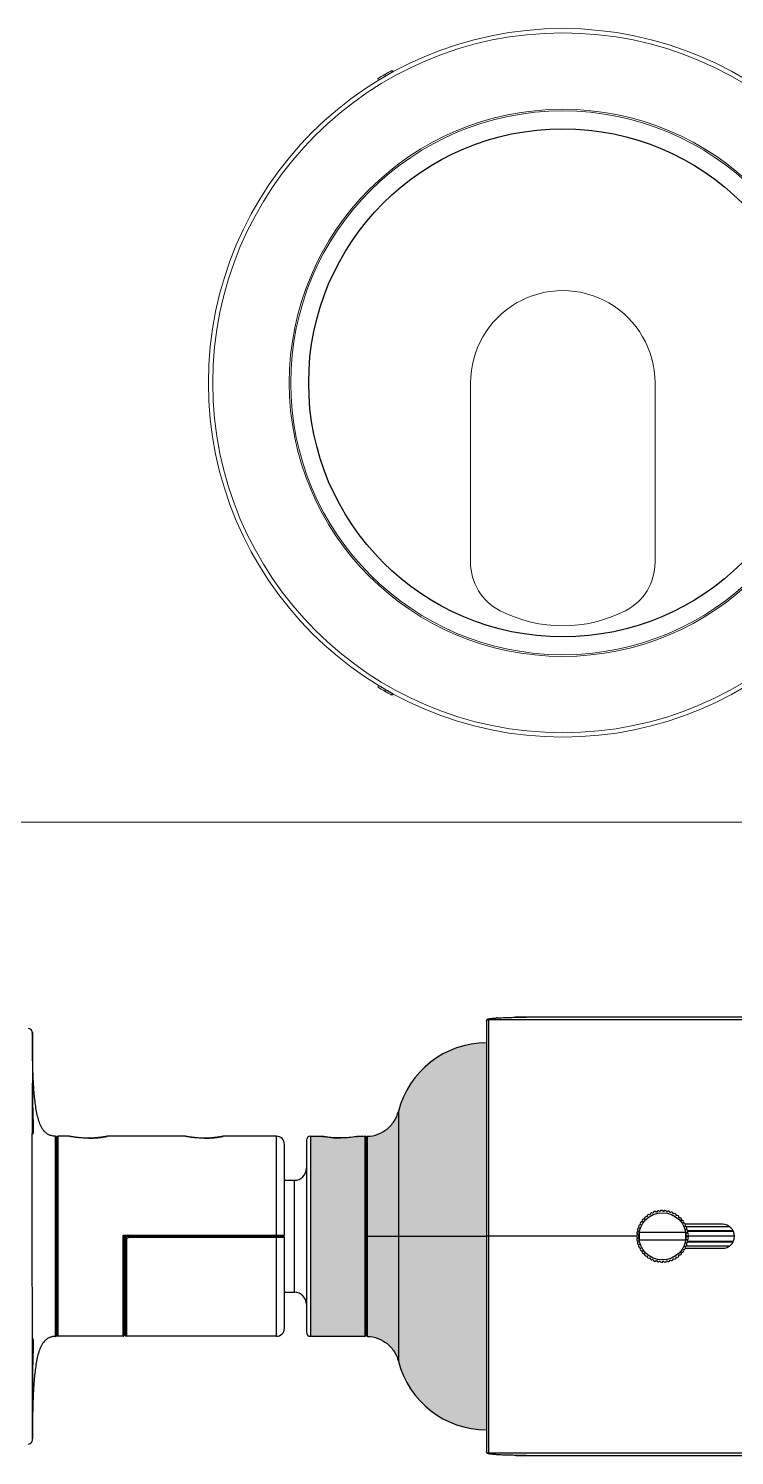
# Model space of a CAD drawing. Header units: inches. Extents: x 0.9 to 36.3, y 0.7 to 23.3.
# Drawn here: x 1.589 to 1.7824, y 1.4713 to 1.8622 of the extents above; entities that cross this region are included whole.
import ezdxf

# ---------------------------------------------------------------- set-up
doc = ezdxf.new("R2010")
doc.units = ezdxf.units.IN
doc.layers.get('0').update_dxf_attribs({"color": 1})
doc.layers.add('Legends', color=250, linetype='Continuous')

# ---------------------------------------------------------------- blocks, each defined once
blk = doc.blocks.new('HD60-TOP')
at = {"lineweight": 0}
for p, q in [((-1.292093417306887, 2.238073474371277), (-1.286133652081787, 2.227643885227338)), ((2.584275192995051, -5.10137351734663e-05), (2.5722630212328, 2.472751248649985e-06)), ((-1.292181775688121, -2.238022460635988), (-1.286129369150999, -2.2276463579785))]:
    blk.add_line(p, q, dxfattribs=at)
at = {"lineweight": 0, "flags": 128}
for points in [[(-1.240824544070179, 2.267290132974381), (-1.234602214322123, 2.256611269758026, 0.01148243383436286), (-1.336904907441252, 2.197549161877277), (-1.343118028300339, 2.208212220648847, -0.005759463427828593)], [(0.6696303727881769, -8.07952765167208e-05), (0.6696303727881627, -1.303904972401255, -0.2816237584569603), (0.4550125050283782, -1.654759935433276, -0.2405434203516037), (-0.4550125050284066, -1.654759935433276, -0.2816237584569632), (-0.6696303727881912, -1.303904972401255), (-0.6696303727881912, -8.07952765167208e-05, -1.000120663808034)], [(2.583943124940674, -0.05905948968313579), (2.571583793237735, -0.05910875370747659, 0.01148243383436286), (2.571585853971499, 0.05901903134963549), (2.583926894179271, 0.05906822246458932, -0.005759463427828593)], [(-1.343118580870467, -2.208230643291159), (-1.336981578915598, -2.197502516050462, 0.01148243383436286), (-1.234680946530247, -2.256568193226797), (-1.240808865878918, -2.26728044311335, -0.005759463427828593)]]:
    blk.add_lwpolyline(points, format="xyb", close=True, dxfattribs=at)
at = {"lineweight": 0}
for radius in [2.572263021234023, 2.540749102398813, 1.986104130899101, 1.974306612565919]:
    blk.add_circle((0, 4.440892098500626e-16), radius, dxfattribs=at)
blk.add_circle((0, 0), 1.844619927200668)

msp = doc.modelspace()

# ---------------------------------------------------------------- hatches: boundary and pattern name
at = {"layer": 'Legends', "linetype": 'ByBlock', "ltscale": 0.001, "transparency": 33554559}
h = msp.add_hatch(color=256, dxfattribs=at)
edge = h.paths.add_edge_path()
edge.add_spline(control_points=[(1.690292830697625, 1.53128956039467), (1.690292830697625, 1.528933478594569), (1.690291952750196, 1.524378154852814), (1.690302647555664, 1.517853476512899), (1.690326779196663, 1.512798277804068), (1.6903397728184, 1.509128626029062), (1.690343327568807, 1.506698125311646), (1.690341105468359, 1.504517131189013), (1.69033442219803, 1.502608683740066), (1.690323376643486, 1.500982864664325), (1.690310540298024, 1.499639557554675), (1.690301707620431, 1.498695696510305), (1.690297152406127, 1.498082226305302), (1.690294202168938, 1.497731033549579), (1.69029450318943, 1.497454952551864), (1.690290329865927, 1.497254989418311), (1.690296732437115, 1.497134734608652), (1.690289996109025, 1.497079819842257), (1.690292830697625, 1.497066457493519)], knot_values=[0, 0, 0, 0, 0.2065328166, 0.3993171792, 0.5719495562, 0.6496735183, 0.7209987342, 0.7850059154, 0.8408581363, 0.8882930561, 0.9275270475, 0.9586178205, 0.9710331648, 0.9813077886, 0.9893982388, 0.9952492554, 0.9988025988, 1, 1, 1, 1], degree=3, periodic=0)
edge.add_arc((1.71440440397519, 1.503174887632314), 0.02487329661869588, 194.2162217089678, 270.0000000002854)
edge.add_line((1.714404403975304, 1.47830159101362), (1.714404403975304, 1.531289560392707))
edge.add_line((1.714404403975304, 1.531289560392702), (1.690292830697603, 1.531289560393837))
edge = h.paths.add_edge_path()
edge.add_spline(control_points=[(1.690292830697483, 1.565512663291893), (1.690295568236205, 1.565514727852916), (1.690288880998973, 1.565487734632081), (1.690295259040691, 1.565469941399359), (1.690291633942688, 1.565411917613718), (1.69029329539732, 1.565344425515862), (1.690292864634311, 1.56525287023589), (1.690293630262782, 1.5650944058784), (1.690294590075903, 1.564847921850587), (1.690297015957735, 1.564496953814073), (1.690300332956109, 1.564072477269727), (1.690304654305247, 1.563576206919331), (1.690309884574684, 1.563009332262611), (1.690315978428724, 1.562372703883463), (1.690324803501151, 1.561384042121043), (1.690334428541784, 1.559970438079946), (1.690341102807433, 1.55806198926024), (1.690343330939508, 1.555880995562754), (1.690339760812928, 1.553450494821982), (1.690330426842034, 1.550796921870921), (1.690317789637514, 1.547940938863571), (1.690301218463484, 1.54377237558152), (1.690291899509428, 1.538200966343924), (1.690292830697625, 1.533645642194658), (1.690292830697625, 1.53128956039467)], knot_values=[0, 0, 0, 0, 0.0003005649, 0.0011974013, 0.0026832228, 0.0047507451, 0.0073926852, 0.0106017624, 0.0186922125, 0.0289668362, 0.0413821805, 0.0558977282, 0.0724729544, 0.0910756576, 0.1117069472, 0.1591418666, 0.2149940872, 0.2790012678, 0.3503264833, 0.4280504448, 0.5116133441, 0.6006828237, 0.7934671849, 1, 1, 1, 1], degree=3, periodic=0)
edge.add_line((1.690292830697625, 1.531289560393839), (1.714404403975325, 1.531289560392704))
edge.add_line((1.714404403975304, 1.531289560392702), (1.714404403975304, 1.584277529771892))
edge.add_arc((1.71440440397519, 1.559404233153197), 0.02487329661869591, 449.9999999997145, 525.7837782920391)
edge = h.paths.add_edge_path()
edge.add_arc((1.681196191688296, 1.504218839485469), 0.0003287941810610753, 270, 359.9998178750758, ccw=False)
edge.add_line((1.681196191688296, 1.503890045304404), (1.681196191688296, 1.558689075480981))
edge.add_line((1.681196191688296, 1.558689075480986), (1.681841491646156, 1.558694361010533))
edge.add_line((1.681841491646149, 1.558694361010525), (1.681841404535144, 1.53128956039423))
edge.add_line((1.681841404535144, 1.53128956039423), (1.690292830697596, 1.531289560393837))
edge.add_spline(control_points=[(1.690292830697625, 1.53128956039467), (1.690292830697625, 1.528933478594569), (1.690291952750196, 1.524378154852814), (1.690302647555664, 1.517853476512899), (1.690326779196663, 1.512798277804068), (1.6903397728184, 1.509128626029062), (1.690343327568807, 1.506698125311646), (1.690341105468359, 1.504517131189013), (1.69033442219803, 1.502608683740066), (1.690323376643486, 1.500982864664325), (1.690310540298024, 1.499639557554675), (1.690301707620431, 1.498695696510305), (1.690297152406127, 1.498082226305302), (1.690294202168938, 1.497731033549579), (1.69029450318943, 1.497454952551864), (1.690290329865927, 1.497254989418311), (1.690296732437115, 1.497134734608652), (1.690289996109025, 1.497079819842257), (1.690292830697625, 1.497066457493519)], knot_values=[0, 0, 0, 0, 0.2065328166, 0.3993171792, 0.5719495562, 0.6496735183, 0.7209987342, 0.7850059154, 0.8408581363, 0.8882930561, 0.9275270475, 0.9586178205, 0.9710331648, 0.9813077886, 0.9893982388, 0.9952492554, 0.9988025988, 1, 1, 1, 1], degree=3, periodic=0)
edge.add_spline(control_points=[(1.690292830697483, 1.497066457493519), (1.690055484450265, 1.498003325281603), (1.689263945557864, 1.499808343585551), (1.687305399405839, 1.502010180105232), (1.6847389397664, 1.503459490558713), (1.682807409434768, 1.503849399357856), (1.681841494042639, 1.50388431652217)], knot_values=[0, 0, 0, 0, 0.2500887093, 0.5000205851, 0.7498902387999999, 1, 1, 1, 1], degree=3, periodic=0)
edge.add_line((1.681196191688296, 1.50395472627102), (1.681196191688296, 1.503890045304402))
edge.add_line((1.681196191688296, 1.503890045304404), (1.681524985869355, 1.503887316648893))
edge.add_line((1.681524985869355, 1.503887316648887), (1.681524985869355, 1.504218838440329))
edge = h.paths.add_edge_path()
edge.add_spline(control_points=[(1.681841475647796, 1.558694803598295), (1.682807392622617, 1.558729718798284), (1.684738926793197, 1.559119624895397), (1.687305392436467, 1.56056893439076), (1.689263943452612, 1.562770772990953), (1.690055484078196, 1.564575794035187), (1.690292830697483, 1.565512663291893)], knot_values=[0, 0, 0, 0, 0.2501097602, 0.4999794161, 0.7499112906, 1, 1, 1, 1], degree=3, periodic=0)
edge.add_spline(control_points=[(1.690292830697483, 1.565512663291893), (1.690295568236205, 1.565514727852916), (1.690288880998973, 1.565487734632081), (1.690295259040691, 1.565469941399359), (1.690291633942688, 1.565411917613718), (1.69029329539732, 1.565344425515862), (1.690292864634311, 1.56525287023589), (1.690293630262782, 1.5650944058784), (1.690294590075903, 1.564847921850587), (1.690297015957735, 1.564496953814073), (1.690300332956109, 1.564072477269727), (1.690304654305247, 1.563576206919331), (1.690309884574684, 1.563009332262611), (1.690315978428724, 1.562372703883463), (1.690324803501151, 1.561384042121043), (1.690334428541784, 1.559970438079946), (1.690341102807433, 1.55806198926024), (1.690343330939508, 1.555880995562754), (1.690339760812928, 1.553450494821982), (1.690330426842034, 1.550796921870921), (1.690317789637514, 1.547940938863571), (1.690301218463484, 1.54377237558152), (1.690291899509428, 1.538200966343924), (1.690292830697625, 1.533645642194658), (1.690292830697625, 1.53128956039467)], knot_values=[0, 0, 0, 0, 0.0003005649, 0.0011974013, 0.0026832228, 0.0047507451, 0.0073926852, 0.0106017624, 0.0186922125, 0.0289668362, 0.0413821805, 0.0558977282, 0.0724729544, 0.0910756576, 0.1117069472, 0.1591418666, 0.2149940872, 0.2790012678, 0.3503264833, 0.4280504448, 0.5116133441, 0.6006828237, 0.7934671849, 1, 1, 1, 1], degree=3, periodic=0)
edge.add_line((1.690292830697625, 1.531289560393839), (1.681524985869383, 1.531289560394242))
edge.add_line((1.681524985869355, 1.531289560394251), (1.681524985869355, 1.504213212180742))
edge.add_line((1.681524985869355, 1.504213212180746), (1.681196191688296, 1.503890045304416))
edge.add_line((1.681196191688296, 1.503890045304404), (1.681196191688296, 1.558689075480981))
edge.add_line((1.681196191688296, 1.558689075480986), (1.681837088752704, 1.558694324947263))
edge = h.paths.add_edge_path()
edge.add_arc((1.674659010801046, 1.586991119853659), 0.02878183023769108, 259.5538559139296, 260.2963147360869, ccw=False)
edge.add_line((1.669440541993008, 1.55868632635273), (1.669425681509632, 1.558689075480983))
edge.add_line((1.669425681509618, 1.558689075480986), (1.66618125741991, 1.558689075480986))
edge.add_line((1.666181257419917, 1.558689075480986), (1.666181257419917, 1.503890045304409))
edge.add_line((1.666181257419917, 1.503890045304404), (1.681196191688303, 1.503890045304404))
edge.add_line((1.681196191688296, 1.503890045304404), (1.681196191688296, 1.558689075480981))
edge.add_line((1.681196191688296, 1.558689075480986), (1.679376542385238, 1.558689075480986))
edge.add_line((1.679376542385238, 1.558689075480986), (1.679061503040304, 1.55863089647487))
edge.add_spline(control_points=[(1.674401112177217, 1.558225342762755), (1.675689385264216, 1.558225343982921), (1.677232655706045, 1.55833953451029), (1.678753670034108, 1.558579822439379), (1.679001782802412, 1.558622331673954)], knot_values=[0, 0, 0, 0, 0.8365403806, 1, 1, 1, 1], degree=3, periodic=0)
edge.add_line((1.67821107952697, 1.55850893265916), (1.677537714269017, 1.558408926505216))
edge.add_spline(control_points=[(1.679001782802412, 1.558622331673954), (1.678753670034108, 1.558579822439379), (1.677232655706045, 1.55833953451029), (1.675689385264216, 1.558225343982921), (1.674401112177217, 1.558225342762755)], knot_values=[0, 0, 0, 0, 0.1634596194, 1, 1, 1, 1], degree=3, periodic=0)
edge.add_arc((1.674404121465339, 1.58483222682405), 0.02660688423151788, 266.2833025362275, 269.99351973846, ccw=False)
edge.add_line((1.672679380115208, 1.558281303002383), (1.672487678685139, 1.558293859753663))
edge.add_line((1.672487678685154, 1.558293859753663), (1.672503568998731, 1.558293336960402))
edge.add_arc((1.674473234640128, 1.58574539953805), 0.02752263291376334, 260.2404162391068, 265.89610183757594, ccw=False)

# ---------------------------------------------------------------- linework, layer by layer
at = {"layer": 'Legends', "linetype": 'ByBlock'}
for p, q in [((1.725196942111448, 1.591327190956472), (1.725354554904707, 1.591327260691189)), ((1.725364210005561, 1.591327999155157), (1.725354554904707, 1.591327260691189)), ((1.725364210005561, 1.591327999155157), (1.725364210005561, 1.591327260638915)), ((1.862453381533849, 1.591327999155157), (1.725364210005561, 1.591327999155157)), ((1.714404403975304, 1.590234277828062), (1.714404403975304, 1.472344844102418)), ((1.714952532945897, 1.590780995331167), (1.714952545683597, 1.471798096046671)), ((1.714952532945897, 1.590664285149858), (1.873742004609833, 1.590664285149858)), ((1.590013475757142, 1.587104040998378), (1.590012781192182, 1.559438538458076)), ((1.590014780676351, 1.570949226913173), (1.590015953453427, 1.571702419404746)), ((1.590014830056002, 1.569784785100454), (1.590014780676351, 1.570949226913173)), ((1.590016923931965, 1.568099768180376), (1.590014830056002, 1.569784785100454)), ((1.590020856661435, 1.566638524474287), (1.590016923931965, 1.568099768180376)), ((1.590024441548034, 1.565781028336369), (1.590020856661435, 1.566638524474287)), ((1.59002446605579, 1.565780941625791), (1.590029618027056, 1.564879620289966)), ((1.590013475751685, 1.475475078572694), (1.590012781192182, 1.559438538458076)), ((1.596293564002205, 1.558696754824398), (1.596293581277062, 1.503882732657603)), ((1.596602302057799, 1.504191774597482), (1.596602282306473, 1.558387723065502)), ((1.596713813720224, 1.55625957691487), (1.596602301888576, 1.558387349416138)), ((1.596713803276638, 1.504219516364957), (1.596713803399079, 1.558359604368713)), ((1.597042612792118, 1.558688363626354), (1.597042612792118, 1.503890757159057)), ((1.6001671634239, 1.558688363626354), (1.597042612792118, 1.558688363626354)), ((1.600167163846389, 1.558688872651915), (1.600274791483552, 1.55867830777119)), ((1.600274792184631, 1.558678307632997), (1.600275426578217, 1.558678182154617)), ((1.60183233120001, 1.558422861129531), (1.601826069700631, 1.5584235018763)), ((1.603551148186777, 1.558247660903627), (1.60354094537639, 1.55824801656413)), ((1.607168148969985, 1.558248046646272), (1.605354334402857, 1.558184803542447)), ((1.605354334412833, 1.558174751027737), (1.605354334402857, 1.558184803542568)), ((1.608882671222925, 1.558423512352563), (1.60714656697176, 1.558246565231096)), ((1.608876077892499, 1.558422837585349), (1.608866023751243, 1.558421266733228)), ((1.610034834975134, 1.558603990681208), (1.608882671222925, 1.558423512352563)), ((1.610433350455376, 1.558678203705094), (1.610028973973338, 1.558602965268173)), ((1.61040436680879, 1.558662660296102), (1.610435739965122, 1.558668540480186)), ((1.61043390812561, 1.558678314083716), (1.610433350126907, 1.558678203792889)), ((1.610541504038916, 1.558688872394905), (1.61043390878164, 1.558678314213049)), ((1.610498464385567, 1.55868026326735), (1.610514910136355, 1.558683558813074)), ((1.631945959257091, 1.558688363626354), (1.610541504416612, 1.558688363626354)), ((1.631945959687481, 1.55868886865696), (1.632053875114233, 1.558678245611668)), ((1.63205387582344, 1.558678245471393), (1.632054510664612, 1.558678119580359)), ((1.633613537680257, 1.558421811132883), (1.633607283829273, 1.558422452573717)), ((1.635333861213591, 1.558246051688018), (1.635323665331792, 1.558246407878316)), ((1.638952285916143, 1.558246436746318), (1.637137771923686, 1.558183032589165)), ((1.637137771934088, 1.558172948205632), (1.637137771923686, 1.558183032589271)), ((1.640668317712833, 1.558422461078971), (1.638930742946779, 1.558244954898152)), ((1.640661737189258, 1.558421786072637), (1.640651704917398, 1.558420214781785)), ((1.641821946251024, 1.558603611842928), (1.640668317712833, 1.558422461078971)), ((1.642221141763865, 1.558678141266215), (1.641816097451009, 1.558602586171107)), ((1.642181569911183, 1.558660555133821), (1.642222983686064, 1.558668335868818)), ((1.642221699436031, 1.55867825192715), (1.642221141451624, 1.558678141354322)), ((1.642329583203444, 1.558688868394251), (1.642221700099877, 1.558678252058337)), ((1.64227999338497, 1.558678916984521), (1.642302701627851, 1.558683480848304)), ((1.656865432864275, 1.558688363626354), (1.642329583588785, 1.558688363626354)), ((1.656865422195106, 1.531289560805456), (1.656865396637168, 1.558688363626354)), ((1.659057383496967, 1.531618355914796), (1.659057383496967, 1.556496793959903)), ((1.66508527681638, 1.55759309487747), (1.66508527681638, 1.504986025907941)), ((1.666181257419917, 1.558689075480986), (1.666181257419917, 1.503890045304404)), ((1.666181257419917, 1.558689075480986), (1.669425681531446, 1.558689075480986)), ((1.669425681531872, 1.558689075480986), (1.669485376039783, 1.558683611130279)), ((1.669501368322083, 1.558675606245652), (1.669425681531446, 1.558689075480986)), ((1.66944054205761, 1.558686326340771), (1.669425681523232, 1.558689075478464)), ((1.669874287061456, 1.558615317340129), (1.669485376039783, 1.558683611130279)), ((1.669485376404093, 1.558683611062969), (1.669485650146394, 1.55868356040334)), ((1.67267938008204, 1.55828130300455), (1.672645467282346, 1.558283524347361)), ((1.676162744931513, 1.558289490208056), (1.674401112265126, 1.558230907554952)), ((1.67440111226919, 1.558225342762755), (1.674401112265126, 1.558230907555073)), ((1.677821044952206, 1.558451005913961), (1.67614368893329, 1.558288250782441)), ((1.677815702364948, 1.558450485554639), (1.67780758496401, 1.558449282563808)), ((1.678932215808355, 1.55861603361978), (1.677821044952206, 1.558451005913961)), ((1.678930936479285, 1.558615843617732), (1.678927964360962, 1.558615321703771)), ((1.679316632293687, 1.558683571258486), (1.678932215808355, 1.55861603361978)), ((1.679376542385238, 1.558689075480986), (1.679300875631735, 1.558675599408817)), ((1.679316828115939, 1.558683607485678), (1.67931663229326, 1.558683571258387)), ((1.679376542360568, 1.558689075480986), (1.67931682850995, 1.558683607558459)), ((1.679376542385238, 1.558689075480986), (1.679361370400254, 1.558686273637273)), ((1.679376542385238, 1.558689075480986), (1.681196191688296, 1.558689075480986)), ((1.681196191688296, 1.503890045304404), (1.681196191688296, 1.558689075480986)), ((1.681524985869355, 1.558365923972831), (1.681524985869355, 1.504213212180746)), ((1.681524985869355, 1.504242597332217), (1.681524985869355, 1.558360121906654)), ((1.681841317423941, 1.503884691420433), (1.681841491646149, 1.558694361010525)), ((1.659057383496967, 1.546632825517451), (1.661797333090116, 1.546632825517451)), ((1.66179722039801, 1.515953810199379), (1.661797333090116, 1.546632825517451)), ((1.779067259583637, 1.534577502203293), (1.76893852570647, 1.534577502203293)), ((1.780976061913672, 1.533873276742179), (1.76921225982765, 1.533873276742179)), ((1.781955137063487, 1.532788270043165), (1.769587442552573, 1.532788155349992)), ((1.769596453074807, 1.532687042121703), (1.781982158762172, 1.532687042121703)), ((1.614889359682148, 1.531622402791074), (1.656865422195106, 1.53162240883738)), ((1.614889365174643, 1.503890757159057), (1.614889365174643, 1.531622394396196)), ((1.615218157446615, 1.531289560392702), (1.658728589315909, 1.531289560392702)), ((1.615218159355702, 1.504219241777863), (1.615218159355702, 1.531289587021414)), ((1.615378661871044, 1.531289560187867), (1.615378661871044, 1.507338497576976)), ((1.615437355476426, 1.530193581053924), (1.615437355476426, 1.504219272787973)), ((1.615765869582371, 1.530180441183768), (1.615765869582371, 1.503890873804275)), ((1.616533338885215, 1.531289560392702), (1.658728587343698, 1.531289560392702)), ((1.616533347306055, 1.531289560392702), (1.616533347306055, 1.53095639996422)), ((1.65390212298838, 1.530956533317331), (1.616533347306055, 1.53095639996422)), ((1.656865422289438, 1.530956666673065), (1.65390212298838, 1.530956533317331)), ((1.656865394118038, 1.503890873804275), (1.656865422289438, 1.531289560392702)), ((1.659057383496967, 1.506082351438389), (1.659057383496967, 1.530960765599319)), ((1.68184132165815, 1.53128956039423), (1.714404403975304, 1.531289560392702)), ((1.755507538903212, 1.531289560395658), (1.714404403975304, 1.531289560404)), ((1.756301169221852, 1.532385540996239), (1.768953931839387, 1.532385540996239)), ((1.756301169221852, 1.530193579789165), (1.756301169221852, 1.532385540996239)), ((1.768953931839387, 1.530193579789165), (1.756301169221852, 1.530193579789165)), ((1.768953931839387, 1.532385540996239), (1.768953931839387, 1.530193579789165)), ((1.769211287489024, 1.528705844077942), (1.78097355965205, 1.528705844077942)), ((1.782355201394249, 1.531289568233669), (1.769477429302735, 1.531289584344373)), ((1.769588730724318, 1.529790965395408), (1.781955271334605, 1.529790850735447)), ((1.781982283979811, 1.529892078715877), (1.769602901712953, 1.529892078715877)), ((1.768940906816179, 1.528001618582111), (1.779067259583637, 1.528001618582111)), ((1.659057383496967, 1.515946295267961), (1.661797334981581, 1.515946295267961)), ((1.661797107705847, 1.515946295267961), (1.66179722039801, 1.515953810199379)), ((1.596713799731144, 1.506319276943694), (1.596602302057799, 1.504191774597482)), ((1.615437355476426, 1.507397180792767), (1.615378661871044, 1.50733848714861)), ((1.614889365174643, 1.503890757159057), (1.597042612792118, 1.503890757159057)), ((1.656865394118038, 1.503890873804275), (1.615765869582371, 1.503890873804275)), ((1.666181257419917, 1.503890045304404), (1.681196191688296, 1.503890045304404)), ((1.590033452012601, 1.498222881679185), (1.590033262936639, 1.498199256562815)), ((1.590069995312926, 1.500916512373694), (1.59006846025171, 1.500845000223785)), ((1.590014845169018, 1.49281700916673), (1.590016734132244, 1.494378160777382)), ((1.590018805938608, 1.495287417210593), (1.59001859599969, 1.495209772029741)), ((1.59001473597571, 1.491709195832501), (1.590014845169018, 1.49281700916673)), ((1.590015709712712, 1.490967787378631), (1.59001473597571, 1.491709195832501)), ((1.590014757043757, 1.492649896569661), (1.590014743528552, 1.492620632704211)), ((1.590017662927788, 1.490512319980917), (1.590015709712712, 1.490967787378631)), ((1.590015921885462, 1.490885899019007), (1.590015971447808, 1.490868949614525)), ((1.873742004617649, 1.471914835636086), (1.714952545683597, 1.471914835636086)), ((1.725353941294212, 1.471251860873773), (1.725186006094456, 1.471251939264116)), ((1.725353941294212, 1.471251860873773), (1.72536421001062, 1.471251121630255)), ((1.72536421001062, 1.471251860919809), (1.72536421001062, 1.471251121630255)), ((1.72536421001062, 1.471251121630255), (1.862453381533849, 1.471251121630255))]:
    msp.add_line(p, q, dxfattribs=at)
at = {"layer": 'Legends', "lineweight": 20}
msp.add_lwpolyline([(1.348567098301497, 1.644736216390571), (6.265033705289336, 1.644736216390571)], dxfattribs=at)
at = {"layer": 'Legends', "linetype": 'ByBlock'}
for points in [[(1.590015953453427, 1.571702419404746), (1.590018249843733, 1.572136554737805), (1.59001925136648, 1.572222109915353), (1.590020321457938, 1.572280821258177), (1.590021277270419, 1.572312137167218)], [(1.590178006537694, 1.559438537299522), (1.590174822464159, 1.559455499804253), (1.590162584184792, 1.559546077914066), (1.590147734794253, 1.559701191122011), (1.590132127211414, 1.559920741972947), (1.590116416219767, 1.560210304034252), (1.5901009432262, 1.560577811523062), (1.590085995607931, 1.561032045746744), (1.590071923608927, 1.561580130731146), (1.590059020716278, 1.562230338574219), (1.590047308744896, 1.563010225802325), (1.590037213275973, 1.563924551943041), (1.590029618027056, 1.564879620289966)], [(1.605354334395069, 1.558184803040826), (1.603561510840318, 1.5582466077842), (1.601841903924661, 1.558421365291034), (1.600679335753948, 1.558603028732913), (1.600274791483552, 1.55867830777119)], [(1.637137771915813, 1.55818303208085), (1.635344210723143, 1.558244997465815), (1.633623098676405, 1.558420313452496), (1.632459087751196, 1.558602649714425), (1.632053875114233, 1.558678245611668)], [(1.674401112265211, 1.558230907555073), (1.672658841015799, 1.558288228492069), (1.670994831836178, 1.558449258938618), (1.669874287061456, 1.558615317340129)], [(1.590016734132244, 1.494378160777382), (1.590020093733425, 1.495717088956811), (1.590022981073626, 1.496480365440762), (1.590027101856246, 1.497296926948296), (1.590033162096129, 1.498184925172369), (1.590042217821614, 1.499145112774984), (1.590053810623412, 1.500029343011919), (1.59006673370008, 1.500757236571014), (1.590080919846353, 1.501365192467874), (1.590096218646305, 1.501869965582971), (1.590112214433883, 1.502278105767383), (1.590128570483993, 1.502598993417665), (1.590144907448784, 1.50284238430063), (1.590160569333402, 1.503014885726154), (1.590174311225591, 1.503120394664366)]]:
    msp.add_lwpolyline(points, dxfattribs=at)
msp.add_circle((1.762627550530691, 1.531289560392702), 0.006466285560835631, dxfattribs=at)
for centre, radius, start, end in [((1.725321767452964, 1.402582449062857), 0.1887447831700038, 90.03789225671714, 90.8928047207899), ((1.588917502939021, 1.587099038592401), 0.001095975926543835, 0.26115626040485, 86.99101433344265), ((1.714952019033158, 1.590116670073046), 0.000547615186512454, 89.96073904488807, 179.9607208828996), ((1.71495123176724, 1.590234302477976), 0.000546827793933987, 130.1313730742404, 179.9951912897521), ((1.720553497985956, 1.540406724731776), 0.05082427673419447, 93.53635125812676, 93.77197566014834), ((1.71440440397519, 1.559404233153197), 0.02487329661869524, 90, 165.7837782913822), ((1.589481913847901, 1.572361308852338), 0.0005423615539511026, 357.1643570434132, 0.3609246261440845), ((1.589671666460315, 1.559254086762772), 0.000548163502210861, 1.459070158362654, 42.96803357255541), ((1.596273975329022, 1.558368544488646), 0.0003287943768015746, 3.334177444028297, 86.58445095098112), ((1.597042612584725, 1.558359690335353), 0.0003287941420425294, 89.99998395014634, 179.9999839501517), ((1.599320554623897, 1.554330526395711), 0.00444024701598473, 78.3921479992079, 78.61448190048226), ((1.656865469585948, 1.556496982032472), 0.002191943581941252, 359.995087045443, 90.00027460440535), ((1.666181257419917, 1.55759309487747), 0.001095980603531463, 90, 180), ((1.674659010800734, 1.586991119854028), 0.02878183023799409, 259.5538560457812, 260.2963147648395), ((1.674473234640128, 1.585745399538014), 0.02752263291372774, 260.2404162682826, 266.1922071619603), ((1.674404121465282, 1.58483222682405), 0.02660688423150799, 266.2833024647953, 269.993519740606), ((1.673894875469538, 1.588384890560485), 0.03019752330874914, 279.7364696574546, 280.4294462184602), ((1.681196191688296, 1.558360281299921), 0.0003287941810594388, 0, 90), ((1.681853923907947, 1.558365872360143), 0.0003287930869420024, 92.16287674626534, 179.9883577858485), ((1.661797151817448, 1.549921080335276), 0.003288047299165871, 269.9999989280784, 359.9984311831135), ((1.758154090119301, 1.536257841510158), 0.0004383922414125851, 62.29316531891995, 201.7068346813717), ((1.762627550530691, 1.531289560392702), 0.006849878772071643, 127.4413935447583, 128.5586064552376), ((1.758889076618043, 1.536832075897339), 0.0004383922414125851, 54.29316531859508, 193.7068346809193), ((1.762627550530691, 1.531289560392702), 0.006849878772071643, 119.4413935448732, 120.5586064553125), ((1.759696828259119, 1.537298431524677), 0.0004383922414125851, 46.29316531865865, 185.7068346816022), ((1.762627550530691, 1.531289560392702), 0.006849878772071643, 111.4413935446698, 112.5586064552422), ((1.760561623075499, 1.537647831310503), 0.0004383922414125851, 38.29316531865913, 177.7068346814943), ((1.762627550530691, 1.531289560392702), 0.006849878772071643, 103.4413935446755, 104.5586064552389), ((1.761466628819799, 1.537873474585334), 0.0004383922414125851, 30.29316531921531, 169.7068346809967), ((1.762627550530691, 1.531289560392702), 0.006849878772071643, 95.44139354462727, 96.55860645528567), ((1.76239423058477, 1.537970969459424), 0.0004383922414125851, 22.29316531875623, 161.7068346805393), ((1.762627550530691, 1.531289560392702), 0.006849878772071643, 87.44139354479238, 88.55860645539772), ((1.763326373657018, 1.537938418306142), 0.0004383922414125851, 14.29316531917161, 153.7068346813699), ((1.762627550530691, 1.531289560392702), 0.006849878772071643, 79.44139354462934, 80.55860645535694), ((1.764244914932031, 1.537776454696415), 0.0004383922414125851, 6.293165318606921, 145.7068346810076), ((1.762627550530691, 1.531289560392702), 0.006849878772071643, 71.44139354473265, 72.55860645516957), ((1.765131976048688, 1.537488231067877), 0.0004383922414125851, 358.2931653193635, 137.7068346807441), ((1.762627550530691, 1.531289560392702), 0.006849878772071643, 63.44139354475989, 64.55860645521456), ((1.765970291371455, 1.537079357365473), 0.0004383922414125851, 350.2931653190586, 129.7068346814811), ((1.762627550530691, 1.531289560392702), 0.006849878772071643, 55.44139354470882, 56.55860645537233), ((1.766743544046032, 1.536557791850784), 0.0004383922414125851, 342.2931653173744, 121.706834681126), ((1.762627550530691, 1.531289560392702), 0.006849878772071643, 47.44139354477738, 48.55860645522566), ((1.756007131497209, 1.532219999609788), 0.0004383922414125851, 102.2931653181311, 241.7068346812548), ((1.756201053071218, 1.533132328885779), 0.0004383922414125851, 94.2931653183124, 233.7068346814718), ((1.762627550530691, 1.531289560392702), 0.006849878772071643, 167.4413935448465, 168.5586064553099), ((1.756520059108378, 1.534008790769251), 0.0004383922414125851, 86.29316531853333, 225.7068346820021), ((1.762627550530691, 1.531289560392702), 0.006849878772071643, 159.4413935448066, 160.5586064553223), ((1.756957940518713, 1.534832325926404), 0.0004383922414125851, 78.29316531844, 217.7068346817461), ((1.762627550530691, 1.531289560392702), 0.006849878772071643, 151.441393544753, 152.5586064553013), ((1.762627550530691, 1.531289560392702), 0.006849878772071643, 143.4413935447378, 144.5586064552894), ((1.757506174438883, 1.535586905182386), 0.0004383922414125851, 70.29316531869307, 209.7068346809311), ((1.762627550530691, 1.531289560392702), 0.006849878772071643, 135.4413935447016, 136.5586064552612), ((1.767436683588566, 1.535933686203345), 0.0004383922414125851, 334.2931653174119, 113.7068346817461), ((1.762627550530691, 1.531289560392702), 0.006849878772071643, 39.44139354469502, 40.55860645518812), ((1.768036218826647, 1.5352191879296), 0.0004383922414125851, 326.2931653181904, 105.7068346813285), ((1.762627550530691, 1.531289560392702), 0.006849878772071643, 31.44139354469633, 32.55860645515002), ((1.768530480488475, 1.534428203925723), 0.0004383922414125851, 318.2931653182973, 97.70683468135425), ((1.762627550530691, 1.531289560392702), 0.006849878772071643, 23.4413935447712, 24.55860645517513), ((1.768909848333219, 1.533576129795636), 0.0004383922414125851, 310.2931653188397, 89.70683468154523), ((1.762627550530691, 1.531289560392702), 0.006849878772071643, 15.44139354472835, 16.55860645520738), ((1.769166938397158, 1.532679550193047), 0.0004383922414125851, 302.2931653191749, 81.70683468141412), ((1.779067259583637, 1.531289560392702), 0.003287941810594388, 270, 90), ((1.616533336079935, 1.530193579789165), 0.001095980603531463, 89.99985334507676, 180), ((1.658728589315909, 1.530960766211644), 0.0003287941810594388, 0, 90.00034366663955), ((1.658728588052791, 1.531618353975235), 0.000328793576516538, 270.0002201094348, 0.0001042950889159544), ((1.755942068849133, 1.531289560392702), 0.0004383922414125851, 110.293165318993, 249.7068346817449), ((1.756007131497209, 1.530359121175723), 0.0004383922414125851, 118.2931653184289, 257.7068346818689), ((1.756201053071218, 1.529446791899611), 0.0004383922414125851, 126.2931653182614, 265.7068346816876), ((1.762627550530691, 1.531289560392702), 0.006849878772071643, 175.4413935448556, 176.558606455336), ((1.762627550530691, 1.531289560392702), 0.006849878772071643, 183.4413935447821, 184.5586064552573), ((1.762627550530691, 1.531289560392702), 0.006849878772071643, 191.4413935448001, 192.5586064552681), ((1.756520059108378, 1.528570330016288), 0.0004383922414125851, 134.2931653183264, 273.7068346817042), ((1.762627550530691, 1.531289560392702), 0.006849878772071643, 199.4413935447886, 200.5586064553822), ((1.768909848333219, 1.529002990989754), 0.0004383922414125851, 270.293165318217, 49.70683468183151), ((1.762627550530691, 1.531289560392702), 0.006849878772071643, 343.4413935447242, 344.5586064551613), ((1.769166938397158, 1.529899570592343), 0.0004383922414125851, 278.2931653183464, 57.70683468166693), ((1.762627550530691, 1.531289560392702), 0.006849878772071643, 7.441393544733297, 8.558606455341502), ((1.762627550530691, 1.531289560392702), 0.006849878772071643, 351.4413935446581, 352.558606455146), ((1.769296746714882, 1.531755916020147), 0.0004383922414125851, 294.2931653177102, 73.70683468132813), ((1.769296746714882, 1.530823204765371), 0.0004383922414125851, 286.2931653181993, 65.70683468176796), ((1.762627550530691, 1.531289560392702), 0.006849878772071643, 359.4413935447515, 0.5586064552479365), ((1.756957940518713, 1.527746794859), 0.0004383922414125851, 142.2931653183393, 281.706834681802), ((1.762627550530691, 1.531289560392702), 0.006849878772071643, 207.4413935447999, 208.5586064552469), ((1.762627550530691, 1.531289560392702), 0.006849878772071643, 215.4413935448142, 216.5586064553619), ((1.757506174438883, 1.526992215603004), 0.0004383922414125851, 150.2931653181323, 289.7068346817887), ((1.762627550530691, 1.531289560392702), 0.006849878772071643, 223.4413935448306, 224.5586064552983), ((1.758154090119301, 1.526321279275253), 0.0004383922414125851, 158.2931653181048, 297.7068346818618), ((1.762627550530691, 1.531289560392702), 0.006849878772071643, 231.4413935447624, 232.5586064552417), ((1.758889076618043, 1.525747044888051), 0.0004383922414125851, 166.2931653181121, 305.7068346819915), ((1.762627550530691, 1.531289560392702), 0.006849878772071643, 239.4413935448879, 240.558606455326), ((1.759696828259119, 1.525280689260713), 0.0004383922414125851, 174.2931653181431, 313.7068346819136), ((1.762627550530691, 1.531289560392702), 0.006849878772071643, 247.4413935447577, 248.5586064553302), ((1.760561623075499, 1.524931289474909), 0.0004383922414125851, 182.2931653180353, 321.7068346819545), ((1.764244914932031, 1.524802666088997), 0.0004383922414125851, 214.2931653178217, 353.7068346819795), ((1.762627550530691, 1.531289560392702), 0.006849878772071643, 287.4413935448305, 288.5586064552674), ((1.765131976048688, 1.525090889717641), 0.0004383922414125851, 222.2931653180149, 1.706834681921441), ((1.762627550530691, 1.531289560392702), 0.006849878772071643, 295.4413935447855, 296.5586064552401), ((1.765970291371455, 1.525499763419939), 0.0004383922414125851, 230.2931653181855, 9.706834681869026), ((1.762627550530691, 1.531289560392702), 0.006849878772071643, 303.4413935446276, 304.5586064552161), ((1.766743544046032, 1.526021328934599), 0.0004383922414125851, 238.2931653180892, 17.70683468181338), ((1.762627550530691, 1.531289560392702), 0.006849878772071643, 311.4413935446933, 312.558606455154), ((1.767436683588566, 1.526645434582067), 0.0004383922414125851, 246.2931653179934, 25.70683468196449), ((1.762627550530691, 1.531289560392702), 0.006849878772071643, 319.4413935447158, 320.5586064552061), ((1.768036218826647, 1.527359932855811), 0.0004383922414125851, 254.2931653181552, 33.70683468180952), ((1.762627550530691, 1.531289560392702), 0.006849878772071643, 327.441393544754, 328.5586064551956), ((1.768530480488475, 1.528150916859689), 0.0004383922414125851, 262.2931653184272, 41.70683468170269), ((1.762627550530691, 1.531289560392702), 0.006849878772071643, 335.4413935447139, 336.5586064552285), ((1.762627550530691, 1.531289560392702), 0.006849878772071643, 255.4413935447611, 256.5586064553244), ((1.761466628819799, 1.52470564620007), 0.0004383922414125851, 190.2931653180328, 329.7068346818303), ((1.762627550530691, 1.531289560392702), 0.006849878772071643, 263.4413935447143, 264.5586064553727), ((1.76239423058477, 1.524608151325987), 0.0004383922414125851, 198.2931653180903, 337.7068346818778), ((1.762627550530691, 1.531289560392702), 0.006849878772071643, 271.4413935446022, 272.5586064552076), ((1.763326373657018, 1.524640702479369), 0.0004383922414125851, 206.2931653181043, 345.7068346819013), ((1.762627550530691, 1.531289560392702), 0.006849878772071643, 279.4413935446431, 280.5586064551504), ((1.661797167226051, 1.512658039519318), 0.003288048353499211, 0.001624072101314968, 90.00003369295493), ((1.615766149657484, 1.506950999618221), 0.0005479903017657315, 135.0000189299204, 180), ((1.656865450197937, 1.506082519031034), 0.002191966391160778, 269.9999220439098, 359.9956182467121), ((1.589671666481375, 1.503325034023961), 0.0005481635017724687, 317.0319624039344, 358.5409296257061), ((1.604222973240819, 1.501809277166332), 0.01411706818907899, 176.1749848626075, 176.4349273809588), ((1.596273976150466, 1.504210574563674), 0.0003287943862270078, 273.4155782025688, 356.6655566295888), ((1.597042597418901, 1.504219516269396), 0.0003287941420425294, 179.9999839501517, 269.9999839501464), ((1.614889566726343, 1.504219141977119), 0.0003287838493598874, 269.952592319314, 0.01685908130256127), ((1.615766157984278, 1.504219356371509), 0.0003287955692284713, 180.017374037371, 269.9521814954704), ((1.666181257419917, 1.504986025907941), 0.001095980603531463, 180, 270), ((1.681196191688296, 1.504218839485469), 0.0003287941810594388, 270, 0), ((1.681853770884298, 1.50421325037796), 0.0003287948863229572, 180.0138506823572, 267.8293414332088), ((2.117466205957423, 1.494124647936063), 0.5274486816924376, 179.5573783618412, 179.8736904115088), ((2.7546007075053, 1.492183348266069), 1.164586043914308, 179.8511046008641, 179.9770465655027), ((1.71440440397519, 1.503174887632314), 0.02487329661869524, 194.2162217086177, 270), ((2.268508572368982, 1.492214147651639), 0.6784939506027614, 179.9656741533287, 180.1121647279517), ((1.589481908816349, 1.490217812010444), 0.0005423665790221698, 359.6390688084557, 2.833005806747342), ((1.588917502938908, 1.475480082193011), 0.001095975926543835, 273.008985672414, 359.7389072247814), ((1.714952019032704, 1.472462450686708), 0.0005476151858548657, 180.0392337820292, 270.0392609962929), ((1.714951230301504, 1.472344817958687), 0.0005468263281695277, 180.0047268821543, 228.0476029729169), ((1.71531619737389, 1.472967012170168), 0.001293896989373094, 249.9560735031249, 251.2777034729111), ((1.72535271364931, 1.66399486948219), 0.1927430023125635, 269.1339440178403, 269.950443645896)]:
    msp.add_arc(centre, radius, start, end, dxfattribs=at)
for points, knots in [([(1.715334402440599, 1.59093747829951), (1.715547963869862, 1.5909733687231), (1.71604992786781, 1.591033766567884), (1.717326315599375, 1.591140822239518), (1.719368018274944, 1.591238351612001), (1.722209589411544, 1.591311637778462), (1.724276514396602, 1.591327986490755), (1.725364210745151, 1.59132802769942)], [0, 0, 0, 0, 0.0646881422, 0.1509087756, 0.3826102902, 0.6750910758, 1, 1, 1, 1]), ([(1.717418565470449, 1.591134225199193), (1.718166305456417, 1.591180465539503), (1.719820173022849, 1.591251537149136), (1.721474927314186, 1.591290105312007), (1.722380793169388, 1.591304318076796)], [0, 0, 0, 0, 0.4526298599, 1, 1, 1, 1]), ([(1.714404897230462, 1.590234652519174), (1.714404859020202, 1.590337267956352), (1.714455689257032, 1.590522327054183), (1.714581582252218, 1.590657952508623), (1.714643029833478, 1.590706279050645)], [0, 0, 0, 0, 0.5675947167, 1, 1, 1, 1]), ([(1.714643029833478, 1.590706279050645), (1.714670948485217, 1.590728236170238), (1.714766516163546, 1.59079204690398), (1.714875601353422, 1.590830687552918), (1.714951021240675, 1.590853508866809)], [0, 0, 0, 0, 0.3107060203, 1, 1, 1, 1]), ([(1.714951021240675, 1.590853508866809), (1.714979712071691, 1.590862190429251), (1.715106072318672, 1.590896487755389), (1.71523489577235, 1.590920755539658), (1.715334402440599, 1.59093747829951)], [0, 0, 0, 0, 0.2290349282, 1, 1, 1, 1]), ([(1.714952532945897, 1.590780995331167), (1.71495226739331, 1.590800361162005), (1.71500718207137, 1.590844842499701), (1.715116321753849, 1.590879461160343), (1.715301022999323, 1.590924974813662), (1.715680654557626, 1.590986537293142), (1.716326323699756, 1.591057465754789), (1.71688683929538, 1.591099586754561), (1.717209979698207, 1.59112090411992)], [0, 0, 0, 0, 0.0251959662, 0.076230517, 0.1570824188, 0.268200293, 0.5787030814, 1, 1, 1, 1]), ([(1.596293560443864, 1.558695929537643), (1.595974305125291, 1.55871113455242), (1.59537304232192, 1.558789163397941), (1.594551689889708, 1.5590775756762), (1.593867790222258, 1.559503497366977), (1.593109055677796, 1.560217907677087), (1.592376032277154, 1.561346720957355), (1.591776307485627, 1.562901798777739), (1.59132650292609, 1.564605097556063), (1.590873353252458, 1.567070157047207), (1.590516860068656, 1.570326077224594), (1.59025848048834, 1.574365955533965), (1.590114798075102, 1.578529027744297), (1.590038211996737, 1.582769967516422), (1.59001766069026, 1.585618613561822), (1.590013258486787, 1.587050823856837)], [0, 0, 0, 0, 0.0310471006, 0.0584685571, 0.0839207897, 0.1087183591, 0.1591847804, 0.2129747516, 0.2701104343, 0.3300947107, 0.4562866185, 0.587980963, 0.7232854936, 0.8608767363, 1, 1, 1, 1]), ([(1.590024273102681, 1.572364725390473), (1.590022535445381, 1.572366346572347), (1.590023358699976, 1.572346110318188), (1.590020485255631, 1.572332751212892), (1.590020510306895, 1.572286943140599), (1.590019096137591, 1.572233697771859), (1.590018436677393, 1.572161099537746), (1.590017287084048, 1.572035629952632), (1.590016365594532, 1.571840976392119), (1.590015530188917, 1.571565100065053), (1.590014994677442, 1.571233884370317), (1.590014685865394, 1.570850375593958), (1.59001455812709, 1.570244718564327), (1.590014995307182, 1.569387938130228), (1.590016424209959, 1.568264896667104), (1.59001918334577, 1.567047060778309), (1.590022380823238, 1.566208547626688), (1.590024462874491, 1.565780937735271)], [0, 0, 0, 0, 0.0010828409, 0.0046765605, 0.0107482899, 0.0192521296, 0.0301409403, 0.0433672542, 0.0766419645, 0.1186946637, 0.1691304698, 0.2275387114, 0.2934467576, 0.4450940003, 0.6179306862, 0.8051580938, 1, 1, 1, 1]), ([(1.590031370619708, 1.572262019837611), (1.590030726735686, 1.572279519226976), (1.590030449502374, 1.572296457761079), (1.590025707012567, 1.572381485034017), (1.590024273102681, 1.572364725390473)], [0, 0, 0, 0, 0.5100541274, 1, 1, 1, 1]), ([(1.59022338948922, 1.565712624493445), (1.590178662494149, 1.567129319657747), (1.590118883278232, 1.569043765790818), (1.590060397143541, 1.57122703630902), (1.590041251071805, 1.571993490284777), (1.590031370619708, 1.572262019837611)], [0, 0, 0, 0, 0.6489717292, 0.8769677669, 1, 1, 1, 1]), ([(1.590024829056925, 1.565706682917041), (1.590026930073672, 1.56528599270643), (1.590031896627162, 1.564462349096717), (1.590043170174634, 1.563267554240833), (1.590058845407621, 1.562168414111193), (1.590076673554317, 1.561331098088788), (1.590094469439843, 1.56074002346204), (1.590108552767826, 1.560365691523957), (1.590123650073376, 1.560043732755164), (1.590140507979053, 1.559773601531022), (1.590156759167239, 1.559567166102321), (1.590177392507466, 1.559401316769312), (1.590189280461526, 1.559329474789324), (1.59020900667907, 1.559263777401116), (1.590219653615928, 1.559268044589865)], [0, 0, 0, 0, 0.1956440934, 0.3830420209, 0.5556584137, 0.7068580581, 0.7724910228, 0.8307045652, 0.8809527986, 0.9227080304, 0.9556344578, 0.9796935034, 0.9946657787, 1, 1, 1, 1]), ([(1.590260648926612, 1.559406330137934), (1.590274792329534, 1.559511054024911), (1.590295783382127, 1.559778224693192), (1.590325703588699, 1.560524788777792), (1.590325970673926, 1.561801778714896), (1.590288471485176, 1.563636726869612), (1.590246138830717, 1.564992055584591), (1.59022338948922, 1.565712624493445)], [0, 0, 0, 0, 0.0502462626, 0.1273002407, 0.3552737333, 0.6572125892, 1, 1, 1, 1]), ([(1.681841475647796, 1.558694803598295), (1.682807392622617, 1.558729718798284), (1.684738926793197, 1.559119624895397), (1.687305392436467, 1.56056893439076), (1.689263943452612, 1.562770772990953), (1.690055484078196, 1.564575794035187), (1.690292830697483, 1.565512663291893)], [0, 0, 0, 0, 0.2501097602, 0.4999794161, 0.7499112906, 1, 1, 1, 1]), ([(1.690292830697483, 1.565512663291893), (1.690295568236205, 1.565514727852916), (1.690288880998973, 1.565487734632081), (1.690295259040691, 1.565469941399359), (1.690291633942688, 1.565411917613718), (1.69029329539732, 1.565344425515862), (1.690292864634311, 1.56525287023589), (1.690293630262782, 1.5650944058784), (1.690294590075903, 1.564847921850587), (1.690297015957735, 1.564496953814073), (1.690300332956109, 1.564072477269727), (1.690304654305247, 1.563576206919331), (1.690309884574684, 1.563009332262611), (1.690315978428724, 1.562372703883463), (1.690324803501151, 1.561384042121043), (1.690334428541784, 1.559970438079946), (1.690341102807433, 1.55806198926024), (1.690343330939508, 1.555880995562754), (1.690339760812928, 1.553450494821982), (1.690330426842034, 1.550796921870921), (1.690317789637514, 1.547940938863571), (1.690301218463484, 1.54377237558152), (1.690291899509428, 1.538200966343924), (1.690292830697625, 1.533645642194658), (1.690292830697625, 1.53128956039467)], [0, 0, 0, 0, 0.0003005649, 0.0011974013, 0.0026832228, 0.0047507451, 0.0073926852, 0.0106017624, 0.0186922125, 0.0289668362, 0.0413821805, 0.0558977282, 0.0724729544, 0.0910756576, 0.1117069472, 0.1591418666, 0.2149940872, 0.2790012678, 0.3503264833, 0.4280504448, 0.5116133441, 0.6006828237, 0.7934671849, 1, 1, 1, 1]), ([(1.590219653615928, 1.559268044589865), (1.590227148616417, 1.559259278543886), (1.590247358698444, 1.559308733779888), (1.590250224481461, 1.559343795672506), (1.590257768808622, 1.559385004494859), (1.590260648926612, 1.559406330137934)], [0, 0, 0, 0, 0.2348818396, 0.5617515389, 1, 1, 1, 1]), ([(1.600197101850578, 1.558683394246005), (1.600193437586522, 1.558684129933505), (1.600183513632866, 1.558685955779106), (1.600173544715044, 1.558688363628216), (1.600167163490293, 1.558688363626354)], [0, 0, 0, 0, 0.3693577303, 1, 1, 1, 1]), ([(1.60535433429403, 1.558175738349322), (1.604739090919433, 1.558174146019491), (1.603589234603912, 1.558217883462108), (1.602060472339171, 1.558371188676), (1.600964339054666, 1.558540444141039), (1.600398682903385, 1.55864213169693), (1.600213986332231, 1.558679960076718)], [0, 0, 0, 0, 0.356848822, 0.6667082415, 0.8906502348, 1, 1, 1, 1]), ([(1.60535433429403, 1.558175738349322), (1.605667864457653, 1.558173355715221), (1.606284136199274, 1.558187372773739), (1.607181894572828, 1.558235861009502), (1.608016538425868, 1.558306873515081), (1.608931155225245, 1.558415293384018), (1.609748312359993, 1.558540833348085), (1.610313687724225, 1.558643178625703), (1.610498464385567, 1.55868026326735)], [0, 0, 0, 0, 0.1817065761, 0.3570920926, 0.5209940399, 0.6670598973, 0.8907802689, 1, 1, 1, 1]), ([(1.610514910136355, 1.558683558813074), (1.61051843699182, 1.558684262400293), (1.610527284687616, 1.558685795234611), (1.610536091705096, 1.558688363627121), (1.610541504453646, 1.558688363626354)], [0, 0, 0, 0, 0.3991909836, 1, 1, 1, 1]), ([(1.631976303643579, 1.558683305907438), (1.631972588356784, 1.558684054493549), (1.631962530134738, 1.558685911703707), (1.631952426356501, 1.558688363626894), (1.631945959338831, 1.558688363626354)], [0, 0, 0, 0, 0.3695001774, 1, 1, 1, 1]), ([(1.637137771810141, 1.558173935577509), (1.636509772474152, 1.558172289712639), (1.635339506070305, 1.558217574866633), (1.633792096279971, 1.558376650846165), (1.632701565448751, 1.558546234365489), (1.632149397814724, 1.558648429492878), (1.631976303643579, 1.558683305907438)], [0, 0, 0, 0, 0.3627309056, 0.6756838113, 0.8980123214, 1, 1, 1, 1]), ([(1.637137771810141, 1.558173935577509), (1.637449550130195, 1.558171536879522), (1.638062492294135, 1.558185445810333), (1.638955720430128, 1.558233558719424), (1.639786894021266, 1.55830399919647), (1.640700251053612, 1.558411934698748), (1.641521316760001, 1.558537905655429), (1.642091280384544, 1.558640988339492), (1.64227999338497, 1.558678916984521)], [0, 0, 0, 0, 0.180755666, 0.3552886022, 0.5185461889, 0.6642500334, 0.8884077156, 1, 1, 1, 1]), ([(1.642302701627851, 1.558683480848304), (1.64230627322227, 1.558684195562465), (1.642315217384275, 1.558685747670689), (1.642324117882121, 1.558688363610452), (1.642329583517419, 1.558688363626354)], [0, 0, 0, 0, 0.3999108509, 1, 1, 1, 1]), ([(1.679001782802412, 1.558622331673954), (1.678753670034108, 1.558579822439379), (1.677232655706045, 1.55833953451029), (1.675689385264216, 1.558225343982921), (1.674401112177217, 1.558225342762755)], [0, 0, 0, 0, 0.1634596194, 1, 1, 1, 1]), ([(1.614889359682148, 1.531622402791074), (1.6149260429985, 1.531585499963841), (1.614980195540066, 1.531530704405165), (1.615050923502461, 1.531459156177677), (1.615100013296323, 1.531409486805261), (1.615138176561326, 1.531370946302333), (1.615165476417142, 1.53134324067196), (1.615182883168937, 1.531325836110911), (1.615196681320792, 1.531311223840016), (1.615208536811632, 1.531300633860811), (1.615213072032172, 1.531293167532839), (1.615218383979349, 1.531290672840742), (1.615218185006891, 1.531289560805456)], [0, 0, 0, 0, 0.3336338814, 0.4939741432, 0.6450604206, 0.7814514372, 0.8416204563, 0.8946763314, 0.9387484864, 0.971951295, 0.9927564964, 1, 1, 1, 1]), ([(1.615765890011555, 1.530180200314101), (1.615723982617634, 1.530180201830804), (1.615663076542499, 1.530180632029621), (1.615585785570754, 1.530182315913075), (1.615536333502784, 1.530183793460973), (1.615496885258191, 1.530186000255378), (1.615464771903571, 1.530187391742936), (1.615450042988992, 1.530190815553576), (1.615437385902037, 1.530191238891542), (1.615437368789837, 1.530193524565677)], [0, 0, 0, 0, 0.3816941251, 0.5542113916, 0.7053380936, 0.8294312701, 0.9219478261, 0.9791814101, 1, 1, 1, 1]), ([(1.616532836851358, 1.530956286919414), (1.616432508023489, 1.530955813268365), (1.61622939199331, 1.530916059926996), (1.615975048396858, 1.530741042923824), (1.615804946595754, 1.530483527887613), (1.615767126001724, 1.530280742522892), (1.615765869582371, 1.530180441183768)], [0, 0, 0, 0, 0.2500163783, 0.5000284839, 0.7500352991, 1, 1, 1, 1]), ([(1.659057372509873, 1.530960754922392), (1.6590573667746, 1.530959870154556), (1.659051727827697, 1.530961534913041), (1.659045854211068, 1.530959623756084), (1.659031544293195, 1.5309604307232), (1.659013686137636, 1.53095980897451), (1.658989942248108, 1.530959789241367), (1.658948460607244, 1.530959436011097), (1.658884025586711, 1.530959164778816), (1.658792379053874, 1.530958788481444), (1.658682142220594, 1.530958460799789), (1.658554417329763, 1.53095814249688), (1.658352827688002, 1.530957734864097), (1.658067638291423, 1.530957313899359), (1.657693513677013, 1.530956952743511), (1.657287579903378, 1.530956731508093), (1.657007956449301, 1.530956685605796), (1.656865422271248, 1.530956685601973)], [0, 0, 0, 0, 0.0012109477, 0.0048241821, 0.0108291464, 0.0192135303, 0.0299644826, 0.0430575512, 0.076115337, 0.1180707694, 0.1685244578, 0.2269772203, 0.2928839515, 0.4444255165, 0.6172981848, 0.8049230407, 1, 1, 1, 1]), ([(1.656865427488792, 1.531622410459855), (1.657007928050045, 1.531622410598844), (1.657287561550713, 1.531622389502411), (1.65769348719824, 1.531622197657692), (1.658067642691672, 1.531621844890362), (1.658352811963662, 1.531621432210153), (1.658554405638067, 1.531621025150686), (1.658682127659612, 1.531620704627423), (1.658792363711295, 1.531620372599223), (1.658884011061484, 1.531619991786295), (1.658948450585693, 1.531619716128441), (1.658989934778542, 1.531619355679583), (1.659013683740606, 1.531619328176733), (1.659031526476165, 1.531618697935167), (1.659045883920935, 1.531619495414065), (1.659051691071237, 1.531617578781587), (1.659057405869087, 1.531619238424371), (1.659057381629178, 1.531618354156409)], [0, 0, 0, 0, 0.1950305389, 0.3827147569, 0.5555621685, 0.7071107856, 0.7730073712, 0.8314681038, 0.8819198216, 0.923867457, 0.9569370957, 0.9700292754, 0.9807770552, 0.9891633356, 0.9951725459, 0.9987893099, 1, 1, 1, 1]), ([(1.690292830697625, 1.53128956039467), (1.690292830697625, 1.528933478594569), (1.690291952750196, 1.524378154852814), (1.690302647555664, 1.517853476512899), (1.690326779196663, 1.512798277804068), (1.6903397728184, 1.509128626029062), (1.690343327568807, 1.506698125311646), (1.690341105468359, 1.504517131189013), (1.69033442219803, 1.502608683740066), (1.690323376643486, 1.500982864664325), (1.690310540298024, 1.499639557554675), (1.690301707620431, 1.498695696510305), (1.690297152406127, 1.498082226305302), (1.690294202168938, 1.497731033549579), (1.69029450318943, 1.497454952551864), (1.690290329865927, 1.497254989418311), (1.690296732437115, 1.497134734608652), (1.690289996109025, 1.497079819842257), (1.690292830697625, 1.497066457493519)], [0, 0, 0, 0, 0.2065328166, 0.3993171792, 0.5719495562, 0.6496735183, 0.7209987342, 0.7850059154, 0.8408581363, 0.8882930561, 0.9275270475, 0.9586178205, 0.9710331648, 0.9813077886, 0.9893982388, 0.9952492554, 0.9988025988, 1, 1, 1, 1]), ([(1.59629356045978, 1.503883191248528), (1.595974084676992, 1.503867975734694), (1.595372420502097, 1.503789860573351), (1.594550582526362, 1.503501062365034), (1.593866389997127, 1.503074578609153), (1.593107408529856, 1.502359266415057), (1.592374341973776, 1.501229121895827), (1.59177472861749, 1.499672419088435), (1.591325019693651, 1.497967424104461), (1.590872099206233, 1.495500025228475), (1.590515844670374, 1.492241194778503), (1.590257722252754, 1.48819782900536), (1.590114327626178, 1.484031292945895), (1.590037924027381, 1.479786910841954), (1.590017516851002, 1.476935982732366), (1.59001318021789, 1.47550263169658)], [0, 0, 0, 0, 0.0310427543, 0.0584587669, 0.0839064969, 0.1087014912, 0.1591681831, 0.212962758, 0.2701036595, 0.3300931622, 0.4562920701, 0.5879891685, 0.723293778, 0.8608815074, 1, 1, 1, 1]), ([(1.590032631822662, 1.490353961039562), (1.590042443626724, 1.490626901027989), (1.590061172769889, 1.491386107394193), (1.590118722468513, 1.493516751886334), (1.590199052359604, 1.496101727701758), (1.590285839718244, 1.49884527987753), (1.59032518868123, 1.500707007285238), (1.590326674471025, 1.502008532991718), (1.590297023311886, 1.50277425979303), (1.590276726740238, 1.503050752007491), (1.590262478892764, 1.503160056722168)], [0, 0, 0, 0, 0.0639522605, 0.1778234862, 0.4990913553, 0.6695384174, 0.8205538139, 0.9351456764, 0.9741889449, 1, 1, 1, 1]), ([(1.590133224120431, 1.502687106295783), (1.590126043994, 1.50257196995029), (1.590095736704607, 1.501982123377482), (1.590080350954262, 1.501391636009162), (1.590069995312926, 1.500916512373694)], [0, 0, 0, 0, 0.1953279674, 1, 1, 1, 1]), ([(1.590191049618976, 1.503250074255982), (1.59017712989306, 1.503187691304484), (1.590157777967458, 1.50302094381143), (1.590144260313887, 1.502854260618365), (1.590137351692856, 1.50275102016022)], [0, 0, 0, 0, 0.3818487926, 1, 1, 1, 1]), ([(1.590219653631077, 1.503311076194764), (1.590213364921463, 1.503312923404197), (1.590197380581041, 1.503284428218459), (1.590194650859853, 1.503266213656824), (1.590191049618976, 1.503250074255982)], [0, 0, 0, 0, 0.2838542917, 1, 1, 1, 1]), ([(1.590262478892764, 1.503160056722168), (1.590257344182002, 1.50319944850459), (1.590255057470283, 1.503229889424704), (1.590230898847675, 1.503318392043171), (1.590219653631077, 1.503311076194764)], [0, 0, 0, 0, 0.7475462578, 1, 1, 1, 1]), ([(1.681841494042639, 1.50388431652217), (1.682807409434768, 1.503849399357856), (1.6847389397664, 1.503459490558713), (1.687305399405839, 1.502010180105232), (1.689263945557864, 1.499808343585551), (1.690055484450265, 1.498003325281603), (1.690292830697483, 1.497066457493519)], [0, 0, 0, 0, 0.2501097612, 0.4999794149, 0.7499112907, 1, 1, 1, 1]), ([(1.59006846025171, 1.500845000223785), (1.590064243464336, 1.500645535012852), (1.590048102785697, 1.499771559689863), (1.590038873275158, 1.498897471304184), (1.590033452012601, 1.498222881679185)], [0, 0, 0, 0, 0.2282404103, 1, 1, 1, 1]), ([(1.590015971447808, 1.490868949614525), (1.590016429430572, 1.490714943387106), (1.590016316159544, 1.490518739185775), (1.590020295813086, 1.490302800953225), (1.590021193574084, 1.490240618100616), (1.590023244018549, 1.490220748317187)], [0, 0, 0, 0, 0.7126828553, 0.9075622381, 1, 1, 1, 1]), ([(1.590023244018549, 1.490220748317187), (1.590023381420774, 1.490219416824496), (1.590023641498628, 1.490217289890113), (1.590024013065213, 1.490215161238561), (1.590024273102908, 1.490214395378603)], [0, 0, 0, 0, 0.6233514435, 1, 1, 1, 1]), ([(1.590024273102908, 1.490214395378603), (1.590026620295286, 1.490204524421182), (1.590029876908839, 1.49030654622034), (1.590031321141661, 1.490317501153777), (1.590032631822662, 1.490353961039562)], [0, 0, 0, 0, 0.2175910134, 1, 1, 1, 1]), ([(1.714617831442108, 1.471893327080979), (1.714561069596907, 1.471942522374372), (1.714448934349359, 1.472075698672834), (1.714405064473605, 1.472249335939219), (1.714405072368815, 1.472344434173666)], [0, 0, 0, 0, 0.4412954926, 1, 1, 1, 1]), ([(1.714872726512463, 1.471751486352128), (1.714853713136686, 1.471758429394294), (1.714763178252137, 1.471794126340798), (1.714676179020738, 1.471842757437864), (1.714617831442108, 1.471893327080979)], [0, 0, 0, 0, 0.2077028839, 1, 1, 1, 1]), ([(1.715224676818745, 1.471661227119087), (1.715195327475224, 1.471666808205535), (1.715086303637928, 1.471688751819366), (1.714977937921854, 1.471715440409215), (1.714900880285465, 1.471741581170415)], [0, 0, 0, 0, 0.2685511476, 1, 1, 1, 1]), ([(1.722439412265838, 1.471273885633673), (1.721918113314255, 1.471281889612685), (1.720914146116722, 1.471301710410716), (1.71947878210663, 1.471344672446294), (1.718195631236209, 1.471398652523165), (1.717097470668089, 1.471462119589733), (1.716213456973501, 1.471532496895316), (1.715620114194603, 1.471600946678132), (1.715271590089723, 1.471660231263522), (1.71510257728401, 1.471703783135903), (1.71500159521302, 1.471737349630738), (1.714952277735288, 1.471779867752504), (1.714952545683597, 1.471798096046671)], [0, 0, 0, 0, 0.2074545976, 0.3995615514, 0.5713822028, 0.7184953189, 0.8371592934, 0.9244215452, 0.9556281407, 0.9783480196, 0.992745993, 1, 1, 1, 1]), ([(1.72536421069132, 1.471251095705258), (1.724248680205117, 1.471251135572446), (1.72213467023577, 1.47126820067159), (1.719242470155232, 1.471345047345404), (1.717182897965851, 1.471446414633741), (1.71591701797406, 1.471558939218214), (1.715428991049872, 1.471622374617846), (1.715224676818745, 1.471661227119087)], [0, 0, 0, 0, 0.3295681484, 0.6245211979, 0.8547721672, 0.9385564879, 1, 1, 1, 1])]:
    msp.add_open_spline(points, degree=3, knots=knots, dxfattribs=at)
for points in [[(1.714952394277058, 1.590781588012591), (1.714826901212443, 1.590781588012591), (1.714694722616666, 1.590733279605653), (1.71459877808159, 1.590652389832089)], [(1.714585669820035, 1.47193814294417), (1.714683034129318, 1.471850621664652), (1.714821475282728, 1.471797532772699), (1.714952394277058, 1.471797532772699)]]:
    msp.add_open_spline(points, degree=3, dxfattribs=at)

# ---------------------------------------------------------------- block references
at = {"layer": 'Legends', "linetype": 'ByBlock', "xscale": 0.03773571372391715, "yscale": 0.03773571372391715, "zscale": 0.03773571372391715}
msp.add_blockref('HD60-TOP', (1.735322001297813, 1.765131289879081), dxfattribs=at)

doc.saveas('drawing.dxf')
